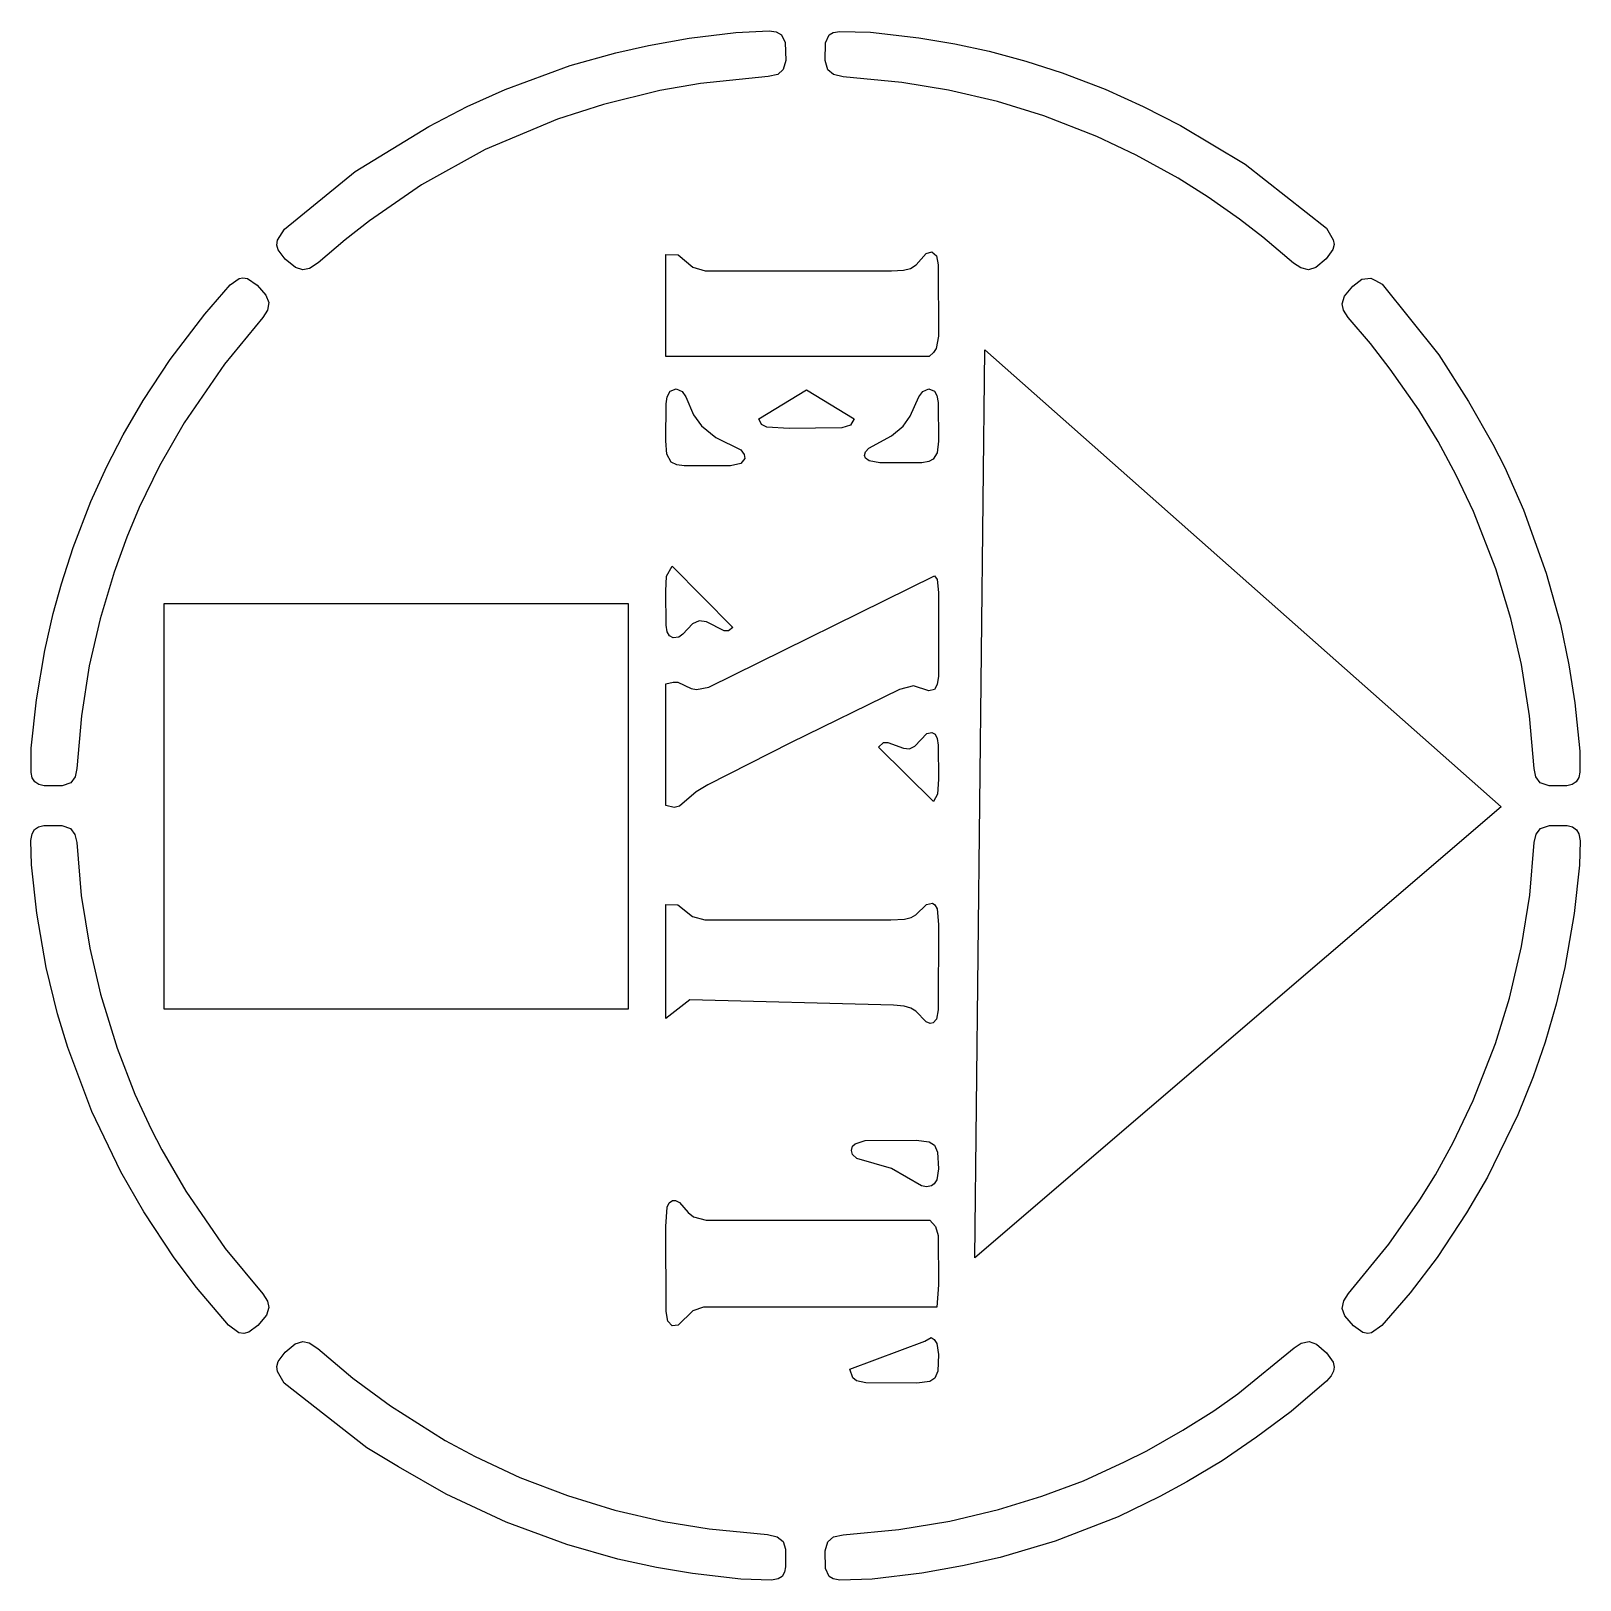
# Model space of a CAD drawing. Header units: inches. Extents: x 3 to 27, y 3 to 27.
import ezdxf

# ---------------------------------------------------------------- set-up
doc = ezdxf.new("R2010")
doc.units = ezdxf.units.IN
doc.header["$MEASUREMENT"] = 0
doc.layers.add('CUT', color=1, linetype='Continuous')

msp = doc.modelspace()

# ---------------------------------------------------------------- linework, layer by layer
at = {"layer": 'CUT'}
for points in [[(11.352, 26.465), (12.061, 26.662), (12.566, 26.776), (13.198, 26.888), (13.922, 26.975), (14.436, 27), (14.545, 26.986), (14.629, 26.942), (14.687, 26.82), (14.693, 26.544), (14.655, 26.402), (14.569, 26.327), (14.42, 26.293), (13.374, 26.186), (12.743, 26.078), (11.871, 25.862), (11.159, 25.634), (10.038, 25.162), (9.053, 24.617), (8.244, 24.06), (7.866, 23.766), (7.447, 23.408), (7.314, 23.322), (7.214, 23.3), (7.097, 23.333), (6.939, 23.464), (6.831, 23.607), (6.81, 23.683), (6.822, 23.76), (6.928, 23.93), (8.021, 24.825), (9.162, 25.52), (9.76, 25.828), (10.348, 26.092)], [(15.433, 26.326), (15.346, 26.4), (15.307, 26.541), (15.311, 26.817), (15.365, 26.939), (15.429, 26.977), (15.533, 26.994), (16.008, 26.983), (16.755, 26.895), (17.314, 26.8), (17.846, 26.685), (18.416, 26.532), (18.977, 26.349), (19.643, 26.096), (20.231, 25.832), (20.808, 25.536), (21.813, 24.934), (23.073, 23.945), (23.176, 23.766), (23.19, 23.69), (23.171, 23.613), (23.067, 23.47), (22.909, 23.337), (22.793, 23.3), (22.673, 23.328), (22.559, 23.403), (22.086, 23.807), (21.723, 24.082), (21.237, 24.427), (20.776, 24.721), (20.124, 25.076), (19.516, 25.363), (18.691, 25.685), (17.974, 25.907), (17.215, 26.085), (16.491, 26.203), (15.583, 26.292)], [(16.868, 23.553), (16.959, 23.579), (17.028, 23.518), (17.057, 23.375), (17.059, 22.272), (17.027, 22.078), (16.982, 22.018), (16.914, 21.958), (12.835, 21.958), (12.835, 23.539), (13.028, 23.531), (13.256, 23.342), (13.448, 23.282), (16.331, 23.282), (16.519, 23.292), (16.626, 23.32), (16.714, 23.379)], [(4.677, 19.617), (4.483, 19.156), (4.287, 18.617), (4.07, 17.892), (3.902, 17.162), (3.781, 16.389), (3.711, 15.572), (3.683, 15.445), (3.616, 15.352), (3.481, 15.306), (3.203, 15.306), (3.122, 15.325), (3.059, 15.366), (3.02, 15.43), (3.002, 15.513), (3.005, 15.888), (3.085, 16.637), (3.216, 17.404), (3.345, 17.977), (3.472, 18.433), (3.655, 18.999), (3.929, 19.709), (4.175, 20.252), (4.43, 20.742), (4.74, 21.276), (5.154, 21.908), (5.691, 22.615), (6.084, 23.065), (6.223, 23.166), (6.28, 23.177), (6.357, 23.163), (6.502, 23.063), (6.639, 22.908), (6.684, 22.793), (6.663, 22.673), (6.59, 22.56), (5.997, 21.838), (5.373, 20.927), (4.992, 20.265)], [(26.828, 17.181), (26.92, 16.591), (26.998, 15.843), (26.998, 15.515), (26.98, 15.432), (26.942, 15.367), (26.88, 15.326), (26.798, 15.306), (26.521, 15.305), (26.385, 15.351), (26.317, 15.443), (26.289, 15.571), (26.219, 16.388), (26.093, 17.184), (25.929, 17.897), (25.696, 18.668), (25.352, 19.554), (25.083, 20.117), (24.8, 20.638), (24.501, 21.129), (24.061, 21.759), (23.752, 22.159), (23.41, 22.559), (23.338, 22.673), (23.315, 22.772), (23.349, 22.889), (23.48, 23.047), (23.622, 23.154), (23.757, 23.169), (23.831, 23.135), (23.935, 23.078), (24.814, 21.982), (25.27, 21.26), (25.65, 20.599), (25.835, 20.236), (26.125, 19.58), (26.477, 18.601), (26.698, 17.807)], [(17.776, 22.061), (25.777, 14.979), (17.621, 7.991)], [(13.264, 21.055), (13.389, 20.884), (13.609, 20.704), (13.996, 20.508), (14.052, 20.438), (14.058, 20.375), (13.999, 20.3), (13.836, 20.265), (13.118, 20.265), (13.008, 20.279), (12.919, 20.322), (12.852, 20.441), (12.836, 20.648), (12.84, 21.223), (12.859, 21.332), (12.905, 21.417), (12.996, 21.458), (13.09, 21.415), (13.146, 21.331)], [(15.697, 20.893), (15.562, 20.85), (14.747, 20.841), (14.4, 20.861), (14.318, 20.903), (14.276, 20.991), (15.016, 21.442), (15.756, 20.99)], [(16.817, 21.415), (16.912, 21.458), (17.001, 21.417), (17.037, 21.351), (17.056, 21.244), (17.06, 20.644), (17.041, 20.464), (16.98, 20.365), (16.911, 20.328), (16.802, 20.308), (16.154, 20.307), (15.985, 20.34), (15.931, 20.382), (15.915, 20.423), (15.931, 20.482), (15.983, 20.535), (16.331, 20.725), (16.511, 20.878), (16.622, 21.032), (16.758, 21.331)], [(12.835, 18.32), (12.846, 18.553), (12.933, 18.707), (13.875, 17.756), (13.805, 17.704), (13.738, 17.707), (13.466, 17.844), (13.351, 17.863), (13.248, 17.814), (13.1, 17.656), (13.035, 17.61), (12.951, 17.596), (12.895, 17.627), (12.859, 17.689), (12.84, 17.794)], [(17.001, 16.797), (16.913, 16.778), (16.672, 16.854), (16.458, 16.799), (14.77, 15.973), (13.487, 15.321), (13.308, 15.21), (13.05, 14.991), (12.964, 14.968), (12.835, 15.002), (12.835, 16.887), (12.951, 16.91), (13.023, 16.91), (13.23, 16.815), (13.309, 16.798), (13.504, 16.833), (17.001, 18.556), (17.041, 18.5), (17.06, 18.299), (17.059, 17.003), (17.042, 16.873)], [(12.255, 11.843), (5.066, 11.843), (5.066, 18.131), (12.255, 18.131)], [(16.694, 15.918), (16.879, 16.115), (16.956, 16.133), (17.008, 16.103), (17.04, 16.04), (17.057, 15.933), (17.061, 15.407), (17.047, 15.177), (16.985, 15.064), (16.133, 15.906), (16.21, 15.974), (16.278, 15.978), (16.518, 15.887), (16.612, 15.877)], [(4.75, 8.704), (4.391, 9.324), (3.942, 10.261), (3.569, 11.252), (3.41, 11.773), (3.236, 12.488), (3.089, 13.331), (3.008, 14.08), (3, 14.456), (3.019, 14.561), (3.057, 14.627), (3.119, 14.668), (3.2, 14.688), (3.478, 14.689), (3.614, 14.644), (3.682, 14.552), (3.71, 14.425), (3.78, 13.608), (3.911, 12.789), (4.076, 12.077), (4.334, 11.239), (4.608, 10.53), (4.864, 9.987), (5.025, 9.667), (5.397, 9.027), (6.011, 8.137), (6.59, 7.435), (6.662, 7.321), (6.684, 7.222), (6.649, 7.104), (6.517, 6.945), (6.374, 6.839), (6.298, 6.82), (6.221, 6.832), (6.061, 6.949), (5.566, 7.534), (5.218, 7.99)], [(26.318, 14.554), (26.388, 14.645), (26.525, 14.689), (26.802, 14.688), (26.883, 14.667), (26.944, 14.625), (26.981, 14.559), (27, 14.453), (26.992, 14.078), (26.911, 13.328), (26.764, 12.492), (26.63, 11.922), (26.458, 11.331), (26.272, 10.797), (26.037, 10.205), (25.565, 9.244), (25.243, 8.691), (24.788, 7.999), (24.366, 7.451), (23.929, 6.943), (23.771, 6.83), (23.713, 6.82), (23.637, 6.835), (23.493, 6.936), (23.357, 7.092), (23.316, 7.208), (23.34, 7.327), (23.414, 7.44), (24.036, 8.201), (24.518, 8.89), (24.759, 9.278), (25.035, 9.78), (25.347, 10.43), (25.692, 11.314), (25.905, 12.014), (26.094, 12.816), (26.22, 13.611), (26.29, 14.428)], [(16.707, 11.812), (16.634, 11.859), (16.529, 11.891), (16.365, 11.905), (13.208, 11.989), (12.835, 11.7), (12.835, 13.465), (13.022, 13.462), (13.249, 13.28), (13.439, 13.229), (16.322, 13.229), (16.534, 13.237), (16.639, 13.264), (16.711, 13.307), (16.875, 13.467), (16.967, 13.486), (17.005, 13.462), (17.039, 13.401), (17.061, 13.155), (17.058, 11.835), (17.031, 11.691), (16.978, 11.631), (16.934, 11.624), (16.872, 11.647)], [(15.729, 9.592), (15.711, 9.657), (15.73, 9.721), (15.767, 9.759), (15.925, 9.809), (16.716, 9.814), (16.917, 9.789), (16.998, 9.736), (17.047, 9.628), (17.059, 9.373), (17.035, 9.199), (16.996, 9.136), (16.952, 9.107), (16.877, 9.094), (16.795, 9.108), (16.332, 9.378), (15.797, 9.532)], [(13.267, 8.627), (13.462, 8.574), (16.927, 8.574), (17.015, 8.476), (17.055, 8.336), (17.06, 7.571), (17.033, 7.23), (13.418, 7.23), (13.253, 7.169), (13.029, 6.947), (12.934, 6.937), (12.867, 7.01), (12.839, 7.159), (12.835, 8.479), (12.856, 8.777), (12.888, 8.843), (12.939, 8.878), (12.986, 8.88), (13.047, 8.85), (13.184, 8.693)], [(15.685, 6.266), (16.848, 6.703), (16.946, 6.756), (16.992, 6.728), (17.033, 6.667), (17.059, 6.493), (17.049, 6.237), (17.003, 6.128), (16.925, 6.076), (16.725, 6.052), (15.933, 6.055), (15.788, 6.088), (15.734, 6.133)], [(12.047, 4.084), (12.804, 3.907), (13.505, 3.791), (14.413, 3.703), (14.563, 3.67), (14.652, 3.598), (14.69, 3.48), (14.692, 3.203), (14.675, 3.121), (14.637, 3.057), (14.575, 3.019), (14.471, 3), (13.997, 3.012), (13.251, 3.099), (12.691, 3.194), (12.091, 3.325), (11.3, 3.548), (10.363, 3.896), (9.431, 4.331), (8.692, 4.755), (8.201, 5.05), (6.922, 6.052), (6.822, 6.232), (6.81, 6.309), (6.83, 6.385), (6.937, 6.528), (7.094, 6.66), (7.211, 6.695), (7.31, 6.673), (7.442, 6.586), (7.989, 6.126), (8.568, 5.698), (9.418, 5.164), (9.881, 4.916), (10.576, 4.59), (11.313, 4.308)], [(21.987, 5.211), (21.455, 4.847), (20.908, 4.522), (20.492, 4.292), (19.843, 3.981), (18.866, 3.603), (18.014, 3.351), (17.434, 3.219), (16.802, 3.107), (16.032, 3.014), (15.534, 3), (15.429, 3.017), (15.366, 3.055), (15.311, 3.177), (15.307, 3.453), (15.346, 3.594), (15.433, 3.668), (15.583, 3.702), (16.444, 3.785), (17.237, 3.913), (17.992, 4.094), (18.661, 4.298), (19.309, 4.539), (19.942, 4.83), (20.286, 5.001), (20.845, 5.321), (21.324, 5.621), (21.696, 5.883), (22.569, 6.595), (22.682, 6.669), (22.801, 6.694), (22.917, 6.653), (23.073, 6.518), (23.175, 6.373), (23.192, 6.296), (23.183, 6.238), (23.146, 6.164), (23.071, 6.079), (22.526, 5.611)]]:
    msp.add_lwpolyline(points, close=True, dxfattribs=at)

doc.saveas('drawing.dxf')
